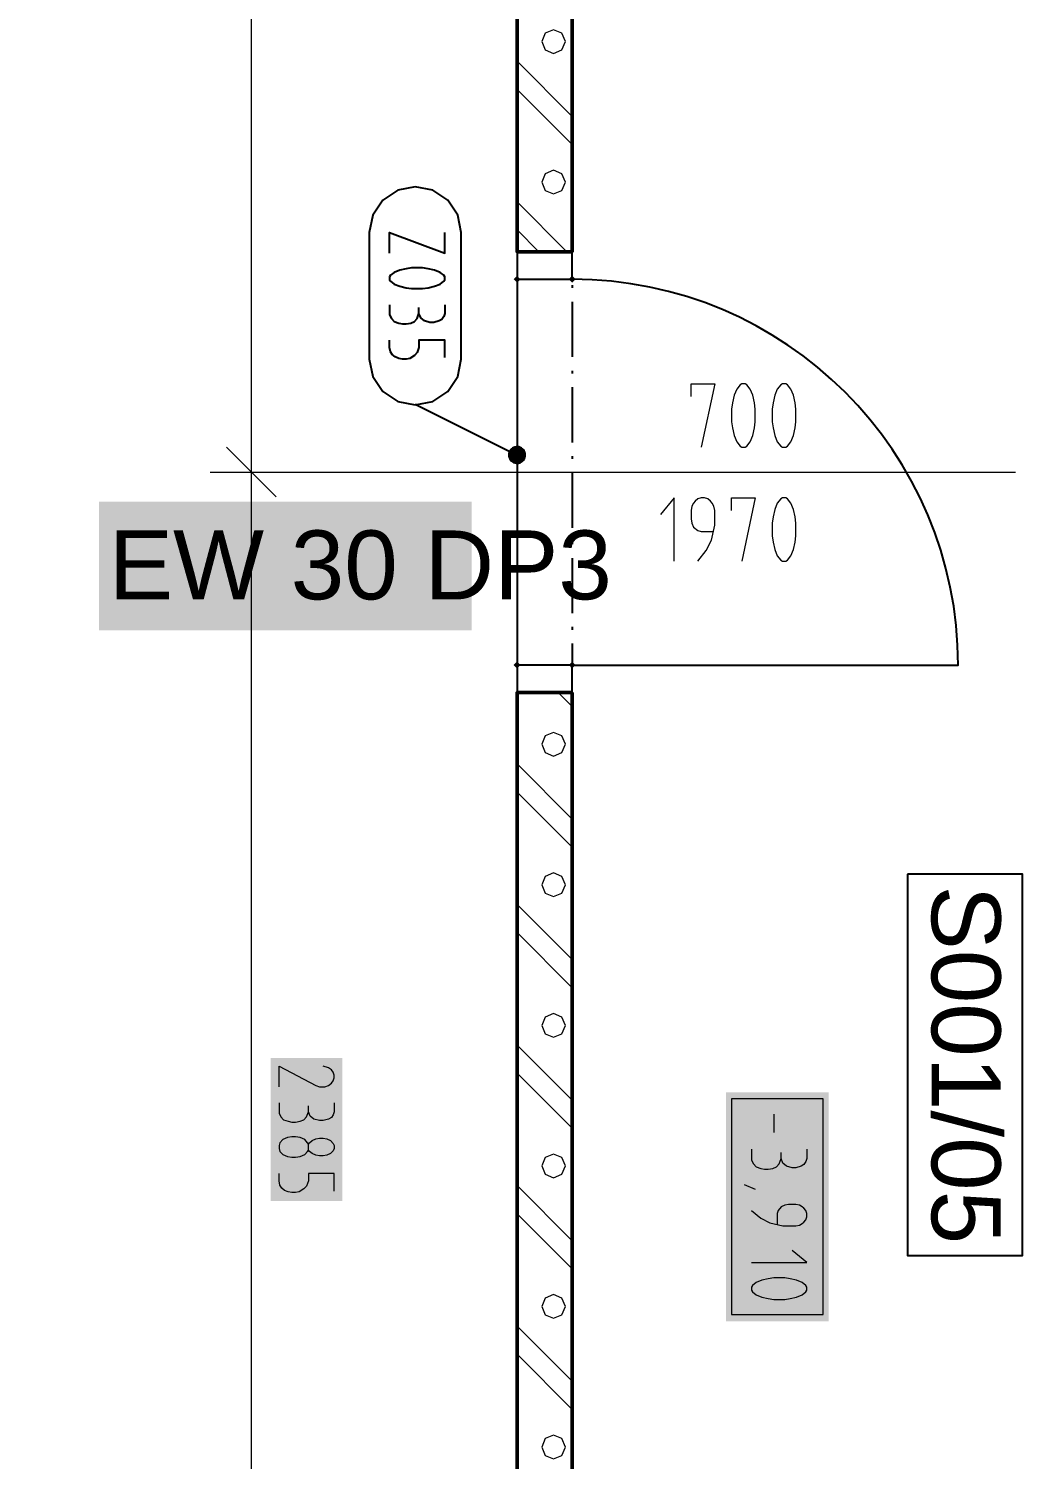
# Model space of a CAD drawing. Header units: millimetres. Extents: x 0 to 594, y 0 to 420.
# Drawn here: x 441.47 to 455.68, y 160.12 to 180.56 of the extents above; entities that cross this region are included whole.
import ezdxf

# ---------------------------------------------------------------- set-up
doc = ezdxf.new("R2010")
doc.units = ezdxf.units.MM
doc.header["$LTSCALE"] = 8
for name, color, linetype in [('PDF_Dvere', 7, 'Continuous'), ('PDF_Instalacni prizdivky', 7, 'Continuous'), ('PDF_Koty delkove', 7, 'Continuous'), ('PDF_Koty vyskove-pudorysy', 7, 'Continuous'), ('PDF_Mistnost-popis', 7, 'Continuous'), ('PDF_Obecne 0.25', 7, 'Continuous'), ('PDF_Popis dveri', 7, 'Continuous'), ('PDF_Popis Zamecnicke vyrobky', 7, 'Continuous'), ('PDF_Text', 7, 'Continuous')]:
    doc.layers.add(name, color=color, linetype=linetype)
doc.layers.add('PDF_Popis PO dveri', color=7, linetype='Continuous', true_color=0xffffff)
doc.styles.add('PDF Arial', font='arial.ttf')

msp = doc.modelspace()

# ---------------------------------------------------------------- linework, layer by layer
at = {"layer": 'PDF_Dvere', "lineweight": 25}
for points in [[(448.445, 177.37), (448.445, 176.976), (449.232, 176.976), (449.232, 177.37)], [(448.445, 171.465), (448.445, 171.071), (449.232, 171.071), (449.232, 171.465)]]:
    msp.add_lwpolyline(points, close=True, dxfattribs=at)
for points in [[(448.445, 176.89), (448.445, 176.851)], [(449.232, 176.89), (449.232, 176.851)], [(448.445, 176.654), (448.445, 175.866)], [(449.232, 176.654), (449.232, 175.866)], [(448.445, 175.669), (448.445, 175.63)], [(449.232, 175.669), (449.232, 175.63)], [(448.445, 175.433), (448.445, 174.646)], [(449.232, 175.433), (449.232, 174.646)], [(448.445, 174.449), (448.445, 174.41)], [(449.232, 174.449), (449.232, 174.41)], [(448.445, 174.213), (448.445, 173.425)], [(449.232, 174.213), (449.232, 173.425)], [(448.445, 173.229), (448.445, 173.189)], [(449.232, 173.229), (449.232, 173.189)], [(448.445, 172.992), (448.445, 172.205)], [(449.232, 172.992), (449.232, 172.205)], [(448.445, 172.008), (448.445, 171.969)], [(449.232, 172.008), (449.232, 171.969)], [(448.445, 171.772), (448.445, 171.465)]]:
    msp.add_lwpolyline(points, dxfattribs=at)
msp.add_lwpolyline([(449.232, 171.772), (449.232, 171.465), (454.744, 171.465, 0.414213), (449.232, 176.976)], format="xyb", dxfattribs=at)
at = {"layer": 'PDF_Dvere', "lineweight": 25, "transparency": 33554559}
for points in [[(448.445, 177.026), (448.494, 176.976), (448.396, 176.976), (448.445, 176.927)], [(449.232, 177.026), (449.282, 176.976), (449.183, 176.976), (449.232, 176.927)], [(448.445, 171.514), (448.494, 171.465), (448.396, 171.465), (448.445, 171.415)], [(449.232, 171.514), (449.282, 171.465), (449.183, 171.465), (449.232, 171.415)]]:
    msp.add_solid(points, dxfattribs=at)
at = {"layer": 'PDF_Instalacni prizdivky', "lineweight": 50}
msp.add_lwpolyline([(449.232, 186.189), (462.224, 186.189), (462.224, 155.402), (463.012, 155.402), (463.012, 186.189), (466.161, 186.189), (466.161, 186.976), (449.232, 186.976), (449.232, 190.913), (448.445, 190.913), (434.193, 190.913), (434.193, 190.126), (448.445, 190.126), (448.445, 177.37), (449.232, 177.37), (449.232, 186.189)], dxfattribs=at)
at = {"layer": 'PDF_Instalacni prizdivky', "lineweight": 9}
for points in [[(448.847, 180.491), (448.798, 180.372), (448.847, 180.253), (448.967, 180.203)], [(448.967, 180.203), (449.086, 180.253), (449.135, 180.372), (449.086, 180.491), (448.967, 180.541), (448.847, 180.491)], [(448.445, 180.091), (449.232, 179.303)], [(448.445, 179.689), (449.232, 178.902)], [(448.445, 178.083), (449.158, 177.37)], [(448.445, 177.681), (448.756, 177.37)], [(449.032, 171.071), (449.232, 170.87)], [(448.445, 170.051), (449.232, 169.264)], [(448.445, 169.65), (449.232, 168.862)], [(448.445, 168.043), (449.232, 167.256)], [(448.445, 167.642), (449.232, 166.854)], [(448.445, 166.035), (449.232, 165.248)], [(448.445, 165.634), (449.232, 164.847)], [(448.445, 164.028), (449.232, 163.24)], [(448.445, 163.626), (449.232, 162.839)], [(448.967, 162.133), (449.086, 162.182), (449.135, 162.301), (449.086, 162.421), (448.967, 162.47), (448.847, 162.421), (448.798, 162.301), (448.847, 162.182), (448.967, 162.133)], [(448.445, 162.02), (449.232, 161.232)], [(448.445, 161.618), (449.232, 160.831)]]:
    msp.add_lwpolyline(points, dxfattribs=at)
for points in [[(448.967, 178.196), (449.086, 178.245), (449.135, 178.364), (449.086, 178.483), (448.967, 178.533), (448.847, 178.483), (448.798, 178.364), (448.847, 178.245)], [(448.967, 170.164), (449.086, 170.213), (449.135, 170.333), (449.086, 170.452), (448.967, 170.501), (448.847, 170.452), (448.798, 170.333), (448.847, 170.213)], [(448.967, 168.156), (449.086, 168.206), (449.135, 168.325), (449.086, 168.444), (448.967, 168.494), (448.847, 168.444), (448.798, 168.325), (448.847, 168.206)], [(448.967, 166.148), (449.086, 166.198), (449.135, 166.317), (449.086, 166.436), (448.967, 166.486), (448.847, 166.436), (448.798, 166.317), (448.847, 166.198)], [(448.967, 164.14), (449.086, 164.19), (449.135, 164.309), (449.086, 164.428), (448.967, 164.478), (448.847, 164.428), (448.798, 164.309), (448.847, 164.19)], [(448.967, 160.125), (449.086, 160.174), (449.135, 160.293), (449.086, 160.413), (448.967, 160.462), (448.847, 160.413), (448.798, 160.293), (448.847, 160.174)]]:
    msp.add_lwpolyline(points, close=True, dxfattribs=at)
at = {"layer": 'PDF_Instalacni prizdivky', "lineweight": 50}
msp.add_lwpolyline([(449.232, 171.071), (449.232, 155.402), (448.445, 155.402), (448.445, 171.071)], close=True, dxfattribs=at)
at = {"layer": 'PDF_Koty delkove', "lineweight": 18}
for points in [[(444.652, 151.701), (444.652, 152.291), (444.652, 153.433), (444.652, 155.441), (444.652, 174.221), (444.652, 190.126), (444.652, 190.913), (444.652, 200.953), (444.652, 202.921), (444.652, 206.937), (444.652, 208.118), (444.652, 208.63), (444.652, 250.48), (444.652, 250.992), (444.652, 252.606), (444.652, 275.756), (444.652, 276.386), (444.652, 282.456), (444.652, 299.653), (444.652, 301.622), (444.652, 302.213)], [(444.298, 174.575), (445.006, 173.866)], [(444.062, 174.221), (444.652, 174.221), (445.243, 174.221)], [(445.046, 165.439), (445.046, 165.734), (445.571, 165.46), (445.624, 165.439), (445.702, 165.439), (445.754, 165.46), (445.794, 165.492), (445.821, 165.523), (445.833, 165.565), (445.833, 165.607), (445.821, 165.649), (445.794, 165.681), (445.754, 165.712), (445.677, 165.734)], [(445.046, 165.208), (445.046, 165.062), (445.073, 165.009), (445.112, 164.967), (445.177, 164.946), (445.23, 164.936), (445.283, 164.936), (445.348, 164.946), (445.4, 164.967), (445.439, 165.009), (445.466, 165.082)], [(445.833, 165.208), (445.833, 165.082), (445.821, 165.04), (445.794, 164.999), (445.754, 164.977), (445.677, 164.956), (445.624, 164.956), (445.545, 164.977), (445.492, 165.019), (445.466, 165.082), (445.466, 165.166)], [(445.23, 164.432), (445.283, 164.432), (445.348, 164.442), (445.414, 164.473), (445.453, 164.515), (445.466, 164.536), (445.466, 164.621), (445.453, 164.641), (445.414, 164.684), (445.348, 164.715), (445.283, 164.726), (445.23, 164.726), (445.165, 164.715), (445.099, 164.684), (445.059, 164.641), (445.046, 164.599)], [(445.046, 164.599), (445.046, 164.558), (445.059, 164.515), (445.099, 164.473), (445.165, 164.442), (445.23, 164.432)], [(445.466, 164.621), (445.48, 164.641), (445.519, 164.673), (445.571, 164.694), (445.624, 164.704), (445.677, 164.704), (445.728, 164.694), (445.781, 164.673), (445.821, 164.631), (445.833, 164.599), (445.833, 164.558), (445.821, 164.526), (445.781, 164.484), (445.728, 164.463), (445.677, 164.452), (445.624, 164.452), (445.571, 164.463), (445.519, 164.484), (445.48, 164.515), (445.466, 164.536)], [(445.833, 163.948), (445.833, 164.2), (445.466, 164.2), (445.466, 164.095), (445.439, 164.022), (445.4, 163.98), (445.335, 163.938), (445.283, 163.928), (445.23, 163.928), (445.177, 163.938), (445.125, 163.959), (445.086, 163.991), (445.059, 164.032), (445.046, 164.095), (445.046, 164.2)]]:
    msp.add_lwpolyline(points, dxfattribs=at)
at = {"layer": 'PDF_Koty delkove', "color": 7, "lineweight": 18, "true_color": 0xffffff, "transparency": 33554559}
msp.add_solid([(444.928, 165.852), (444.928, 163.81), (445.951, 165.852), (445.951, 163.81)], dxfattribs=at)
at = {"layer": 'PDF_Koty vyskove-pudorysy', "lineweight": 18}
msp.add_lwpolyline([(451.506, 165.268), (451.506, 162.184), (452.818, 162.184), (452.818, 165.268)], close=True, dxfattribs=at)
for points in [[(452.11, 165.049), (452.11, 164.786)], [(451.794, 164.546), (451.794, 164.393), (451.821, 164.338), (451.86, 164.294), (451.926, 164.273), (451.979, 164.261), (452.031, 164.261), (452.097, 164.273), (452.149, 164.294), (452.188, 164.338), (452.215, 164.414)], [(452.582, 164.546), (452.582, 164.414), (452.569, 164.37), (452.542, 164.327), (452.503, 164.305), (452.425, 164.283), (452.372, 164.283), (452.294, 164.305), (452.241, 164.349), (452.215, 164.414), (452.215, 164.502)], [(451.69, 164.043), (451.847, 163.977)], [(451.794, 163.671), (451.926, 163.561), (452.057, 163.496), (452.241, 163.452), (452.425, 163.452), (452.477, 163.463), (452.516, 163.485), (452.542, 163.507), (452.569, 163.539), (452.582, 163.583), (452.582, 163.627), (452.569, 163.671), (452.542, 163.704), (452.516, 163.725), (452.477, 163.747), (452.425, 163.759), (452.32, 163.759), (452.268, 163.747), (452.215, 163.725), (452.175, 163.671), (452.162, 163.627), (452.162, 163.474)], [(451.794, 162.927), (452.582, 162.927), (452.372, 163.102)], [(452.11, 162.402), (452.268, 162.402), (452.346, 162.413), (452.438, 162.435), (452.516, 162.468), (452.569, 162.511), (452.582, 162.534), (452.582, 162.577), (452.569, 162.599), (452.516, 162.642), (452.438, 162.675), (452.346, 162.698), (452.268, 162.709), (452.11, 162.709), (452.031, 162.698), (451.939, 162.675), (451.86, 162.642), (451.808, 162.599), (451.794, 162.577), (451.794, 162.534), (451.808, 162.511), (451.86, 162.468), (451.939, 162.435), (452.031, 162.413), (452.11, 162.402)]]:
    msp.add_lwpolyline(points, dxfattribs=at)
at = {"layer": 'PDF_Koty vyskove-pudorysy', "color": 7, "lineweight": 18, "true_color": 0xffffff, "transparency": 33554559}
msp.add_solid([(451.427, 165.362), (451.427, 162.089), (452.897, 165.362), (452.897, 162.089)], dxfattribs=at)
at = {"layer": 'PDF_Mistnost-popis', "lineweight": 25}
msp.add_lwpolyline([(454.022, 168.478), (454.022, 163.028), (455.662, 163.028), (455.662, 168.478)], close=True, dxfattribs=at)
at = {"layer": 'PDF_Obecne 0.25', "lineweight": 25}
msp.add_lwpolyline([(448.445, 176.976), (448.445, 171.465)], dxfattribs=at)
at = {"layer": 'PDF_Popis dveri', "lineweight": 18}
for points in [[(450.93, 175.303), (450.93, 175.483), (451.268, 175.483), (451.075, 174.578)], [(452.427, 174.941), (452.427, 175.122), (452.415, 175.212), (452.391, 175.318), (452.355, 175.408), (452.307, 175.469), (452.282, 175.483), (452.234, 175.483), (452.21, 175.469), (452.162, 175.408), (452.126, 175.318), (452.101, 175.212), (452.089, 175.122), (452.089, 174.941), (452.101, 174.851), (452.126, 174.745), (452.162, 174.654), (452.21, 174.593), (452.234, 174.578), (452.282, 174.578), (452.307, 174.593), (452.355, 174.654), (452.391, 174.745)], [(452.391, 174.745), (452.415, 174.851), (452.427, 174.941)], [(445.162, 174.221), (455.563, 174.221)], [(450.688, 172.948), (450.688, 173.854), (450.496, 173.613)], [(451.027, 172.948), (451.148, 173.099), (451.22, 173.25), (451.268, 173.461), (451.268, 173.673), (451.256, 173.733), (451.232, 173.778), (451.208, 173.808), (451.172, 173.839), (451.123, 173.854), (451.075, 173.854), (451.027, 173.839), (450.99, 173.808), (450.967, 173.778), (450.942, 173.733), (450.93, 173.673), (450.93, 173.552), (450.942, 173.492), (450.967, 173.432), (451.027, 173.386), (451.075, 173.371), (451.244, 173.371)], [(451.509, 173.673), (451.509, 173.854), (451.847, 173.854), (451.655, 172.948)], [(452.427, 173.311), (452.427, 173.492), (452.415, 173.582), (452.391, 173.688), (452.355, 173.778), (452.307, 173.839), (452.282, 173.854), (452.234, 173.854), (452.21, 173.839), (452.162, 173.778), (452.126, 173.688), (452.101, 173.582), (452.089, 173.492), (452.089, 173.311), (452.101, 173.221), (452.126, 173.115), (452.162, 173.024), (452.21, 172.963), (452.234, 172.948), (452.282, 172.948), (452.307, 172.963), (452.355, 173.024), (452.391, 173.115)], [(452.391, 173.115), (452.415, 173.221), (452.427, 173.311)]]:
    msp.add_lwpolyline(points, dxfattribs=at)
msp.add_lwpolyline([(451.847, 174.941), (451.847, 175.122), (451.835, 175.212), (451.811, 175.318), (451.775, 175.408), (451.727, 175.469), (451.703, 175.483), (451.655, 175.483), (451.63, 175.469), (451.582, 175.408), (451.546, 175.318), (451.521, 175.212), (451.509, 175.122), (451.509, 174.941), (451.521, 174.851), (451.546, 174.745), (451.582, 174.654), (451.63, 174.593), (451.655, 174.578), (451.703, 174.578), (451.727, 174.593), (451.775, 174.654), (451.811, 174.745), (451.835, 174.851)], close=True, dxfattribs=at)
at = {"layer": 'PDF_Popis PO dveri', "lineweight": 25, "transparency": 33554559}
msp.add_solid([(442.476, 171.961), (447.798, 171.961), (442.476, 173.798), (447.798, 173.798)], dxfattribs=at)
at = {"layer": 'PDF_Popis Zamecnicke vyrobky', "lineweight": 25}
for points in [[(446.335, 175.836), (446.385, 175.585), (446.528, 175.372), (446.741, 175.23), (446.992, 175.18), (447.243, 175.23), (447.456, 175.372), (447.598, 175.585), (447.648, 175.836), (447.648, 177.642), (447.598, 177.893), (447.456, 178.106), (447.243, 178.248), (446.992, 178.298), (446.741, 178.248), (446.528, 178.106), (446.385, 177.893), (446.335, 177.642)], [(448.551, 174.412), (448.558, 174.43), (448.562, 174.449), (448.563, 174.468), (448.561, 174.488), (448.556, 174.506), (448.548, 174.524), (448.537, 174.539), (448.523, 174.553), (448.508, 174.565), (448.491, 174.574), (448.473, 174.58), (448.454, 174.583), (448.434, 174.583), (448.415, 174.579), (448.397, 174.573), (448.38, 174.564), (448.365, 174.552), (448.352, 174.538), (448.341, 174.522), (448.334, 174.504), (448.329, 174.486), (448.327, 174.466), (448.328, 174.447), (448.333, 174.428), (448.34, 174.411), (448.35, 174.394), (448.363, 174.38), (448.378, 174.368), (448.395, 174.358), (448.413, 174.351), (448.432, 174.348), (448.451, 174.347), (448.47, 174.35), (448.489, 174.355), (448.506, 174.364), (448.522, 174.375), (448.535, 174.389), (448.546, 174.405)]]:
    msp.add_lwpolyline(points, close=True, dxfattribs=at)
for points in [[(446.624, 177.347), (446.624, 177.642), (447.412, 177.347), (447.412, 177.642)], [(447.346, 176.907), (447.399, 176.948), (447.412, 176.97), (447.412, 177.011), (447.399, 177.033), (447.346, 177.074), (447.268, 177.106), (447.175, 177.127), (447.097, 177.138), (446.94, 177.138), (446.861, 177.127), (446.769, 177.106), (446.69, 177.074), (446.638, 177.033), (446.624, 177.011), (446.624, 176.97), (446.638, 176.948), (446.69, 176.907), (446.769, 176.875), (446.861, 176.854), (446.94, 176.844)], [(446.94, 176.844), (447.097, 176.844), (447.175, 176.854), (447.268, 176.875), (447.346, 176.907)], [(446.624, 176.612), (446.624, 176.466), (446.651, 176.413), (446.69, 176.371), (446.756, 176.35), (446.808, 176.34), (446.861, 176.34), (446.927, 176.35), (446.979, 176.371), (447.018, 176.413), (447.045, 176.486)], [(447.412, 176.612), (447.412, 176.486), (447.399, 176.444), (447.372, 176.403), (447.333, 176.381), (447.255, 176.36), (447.202, 176.36), (447.123, 176.381), (447.071, 176.423), (447.045, 176.486), (447.045, 176.57)], [(446.704, 175.867), (446.664, 175.899), (446.638, 175.94), (446.624, 176.003), (446.624, 176.108)], [(447.412, 175.856), (447.412, 176.108), (447.045, 176.108), (447.045, 176.003), (447.018, 175.93), (446.979, 175.888), (446.913, 175.846), (446.861, 175.836), (446.808, 175.836), (446.756, 175.846), (446.704, 175.867)], [(446.992, 175.19), (448.445, 174.465)], [(448.498, 174.571), (448.498, 174.571)], [(448.339, 174.518), (448.339, 174.518)], [(448.392, 174.359), (448.392, 174.359)], [(448.551, 174.412), (448.551, 174.412)]]:
    msp.add_lwpolyline(points, dxfattribs=at)
at = {"layer": 'PDF_Popis Zamecnicke vyrobky', "lineweight": 25, "transparency": 33554559}
for points in [[(448.328, 174.458), (448.38, 174.563), (448.339, 174.518)], [(448.38, 174.563), (448.328, 174.458), (448.347, 174.401)], [(448.38, 174.563), (448.347, 174.401), (448.437, 174.582)], [(448.437, 174.582), (448.347, 174.401), (448.392, 174.359)], [(448.437, 174.582), (448.392, 174.359), (448.498, 174.571)], [(448.498, 174.571), (448.392, 174.359), (448.452, 174.348)], [(448.498, 174.571), (448.452, 174.348), (448.543, 174.53)], [(448.543, 174.53), (448.452, 174.348), (448.51, 174.367)], [(448.543, 174.53), (448.51, 174.367), (448.562, 174.473)], [(448.562, 174.473), (448.51, 174.367), (448.551, 174.412)]]:
    msp.add_solid(points, dxfattribs=at)

# ---------------------------------------------------------------- texts
at = {"layer": 'PDF_Text', "insert": (442.616, 172.888), "char_height": 0.9844, "attachment_point": 4, "style": 'PDF Arial'}
msp.add_mtext('EW 30 DP3', dxfattribs=at)
at = {"layer": 'PDF_Text', "insert": (454.851, 168.314), "char_height": 0.9844, "attachment_point": 4, "rotation": 270, "style": 'PDF Arial'}
msp.add_mtext('S001/05', dxfattribs=at)

doc.saveas('drawing.dxf')
